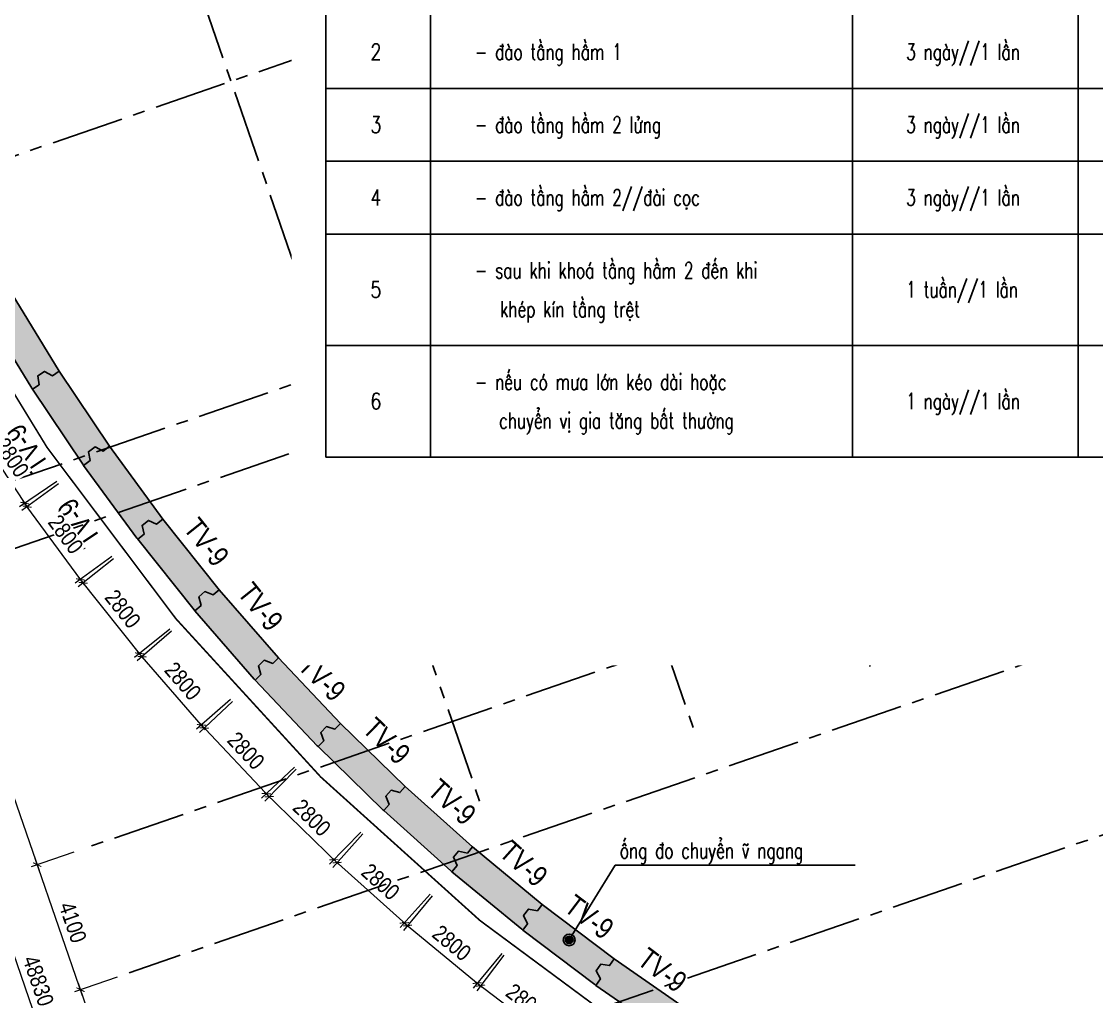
# Model space of a CAD drawing. Header units: millimetres. Extents: x 489377 to 1074388, y -818569 to -310551.
# Drawn here: x 513593 to 546906, y -522326 to -492094 of the extents above; entities that cross this region are included whole.
import ezdxf
from ezdxf.enums import TextEntityAlignment as Align
from ezdxf.xclip import XClip

# ---------------------------------------------------------------- set-up
doc = ezdxf.new("R2010")
doc.units = ezdxf.units.MM
doc.header["$LTSCALE"] = 100
doc.header["$XCLIPFRAME"] = 0
doc.set_wipeout_variables(frame=1)
doc.header["$PDMODE"] = 32
doc.header["$PDSIZE"] = 2.5
for name, pattern in [('ACAD_ISO07W100', [3, 0, -3]), ('CENTER2', [1.125, 0.75, -0.125, 0.125, -0.125]), ('DASHDOT', [1, 0.5, -0.25, 0, -0.25]), ('DASHED', [4.5, 3, -1.5])]:
    doc.linetypes.add(name, pattern=pattern)
for name, color, linetype in [('ccu11-Betong', 6, 'Continuous'), ('ccu11-Dim', 8, 'Continuous'), ('ccu11-Hatch', 250, 'Continuous'), ('ccu11-Khuat', 9, 'DASHED'), ('ccu11-Manh', 8, 'Continuous'), ('ccu11-Text', 31, 'Continuous'), ('ccu11-Thay', 7, 'Continuous'), ('ccu12-Hatch', 250, 'Continuous'), ('ccu12-Truc', 13, 'CENTER2'), ('KT-Dim', 8, 'Continuous'), ('Xref_ST_MBDV Cot vach 30.7.2022$0$Xref_ST_MBDV Cot vach 30.7.2022|Xref_ST_MBDV Cot vach 30.7.2022|Xref_ST_MBDV Cot vach 30.7.2022|Xref_ST_MBDV Cot vach 30.7.2022|A-CORE-OTLN', 2, 'Continuous'), ('Xref_ST_MBDV Cot vach 30.7.2022$0$Xref_ST_MBDV Cot vach 30.7.2022|Xref_ST_MBDV Cot vach 30.7.2022|Xref_ST_MBDV Cot vach 30.7.2022|Xref_ST_MBDV Cot vach 30.7.2022|ccu12-Thay', 7, 'Continuous')]:
    doc.layers.add(name, color=color, linetype=linetype)
doc.layers.add('ccu12-Tencaukien', color=9, linetype='Continuous', lineweight=15)
doc.styles.add('Arial', font='arial_0.ttf', dxfattribs={"width": 0.7})
doc.styles.add('Arial Narrow', font='ARIALN.TTF')
doc.styles.add('ccu11-vnsimli', font='vnsimli.shx', dxfattribs={"width": 0.8, "bigfont": 'vns.shx'})
doc.styles.add('vnsimli', font='vnsimli.shx', dxfattribs={"width": 0.7, "bigfont": 'vns.shx'})
doc.dimstyles.new('ccu12-200', dxfattribs={"dimscale": 200, "dimtxt": 2.5, "dimasz": 1, "dimexe": 1, "dimexo": 2, "dimgap": 1, "dimtad": 1, "dimdec": 0, "dimdsep": 46, "dimtxsty": 'Arial Narrow', "dimblk": 'ARCHTICK', "dimcen": -1, "dimdle": 1, "dimclrd": 256, "dimclre": 256, "dimclrt": 3, "dimadec": 0, "dimazin": 2, "dimtfac": 0.1, "dimtdec": 0, "dimtmove": 0, "dimatfit": 1, "dimldrblk": 'ARCHTICK', "dimfxl": 0, "dimtvp": 0.833333, "dimtolj": 1, "dimtzin": 12, "dimarcsym": 0})
doc.dimstyles.new('ss', dxfattribs={"dimscale": 150, "dimtxt": 3.5, "dimasz": 1, "dimexe": 1, "dimexo": 2, "dimgap": 1, "dimtad": 1, "dimdec": 0, "dimdsep": 46, "dimtxsty": 'vnsimli', "dimblk": 'ARCHTICK', "dimcen": -1, "dimdle": 1, "dimclrd": 256, "dimclre": 256, "dimclrt": 3, "dimadec": 0, "dimazin": 2, "dimtfac": 0.1, "dimtdec": 0, "dimtmove": 0, "dimatfit": 1, "dimldrblk": 'ARCHTICK', "dimfxl": 0, "dimtvp": 0.833333, "dimtolj": 1, "dimtzin": 12, "dimarcsym": 0})

# ---------------------------------------------------------------- blocks, each defined once
blk = doc.blocks.new('_ARCHTICK')
at = {"color": 0, "linetype": 'ByBlock', "const_width": 0.15}
blk.add_lwpolyline([(-0.5, -0.5), (0.5, 0.5)], dxfattribs=at)
blk = doc.blocks.new('*D200')
at = {"layer": 'ccu11-Dim', "lineweight": -2, "ltscale": 0.5, "transparency": 16777216}
for p, q in [((-102202, 18276), (-103134, 17237)), ((-100768, 15382), (-103149, 17520)), ((-100118, 16406), (-101050, 15367))]:
    blk.add_line(p, q, dxfattribs=at)
at = {"layer": 'Defpoints', "color": 0, "ltscale": 0.5, "transparency": 16777216}
for p in [(-101935, 18573), (-103000, 17386), (-99851, 16703)]:
    blk.add_point(p, dxfattribs=at)
at = {"layer": 'ccu11-Dim', "lineweight": -2, "ltscale": 0.5, "transparency": 16777216, "xscale": 200, "yscale": 200, "zscale": 200}
for p, rotation in [((-103000, 17386), 138.0940832896567), ((-100916, 15516), 318.0940832896567)]:
    blk.add_blockref('_ARCHTICK', p, dxfattribs=dict(at, rotation=rotation))
at = {"layer": 'ccu11-Dim', "color": 3, "ltscale": 0.5, "transparency": 16777216, "insert": (-101654, 16790), "char_height": 500, "attachment_point": 5, "rotation": 318.0941, "style": 'Arial Narrow', "bg_fill": 3, "box_fill_scale": 1.1, "bg_fill_color": 256, "bg_fill_true_color": 13158600, "bg_fill_transparency": 0}
blk.add_mtext('\\A1;2800', dxfattribs=at)
blk = doc.blocks.new('*D202')
at = {"layer": 'ccu11-Dim', "lineweight": -2, "ltscale": 0.5, "transparency": 16777216}
for p, q in [((-97834, 14518), (-98673, 13411)), ((-98712, 13691), (-96161, 11758)), ((-95603, 12827), (-96442, 11720))]:
    blk.add_line(p, q, dxfattribs=at)
at = {"layer": 'Defpoints', "color": 0, "ltscale": 0.5, "transparency": 16777216}
for p in [(-97592, 14837), (-95361, 13145), (-96321, 11879)]:
    blk.add_point(p, dxfattribs=at)
at = {"layer": 'ccu11-Dim', "lineweight": -2, "ltscale": 0.5, "transparency": 16777216, "xscale": 200, "yscale": 200, "zscale": 200}
for p, rotation in [((-98552, 13571), 142.8389913235544), ((-96321, 11879), 322.8389913235544)]:
    blk.add_blockref('_ARCHTICK', p, dxfattribs=dict(at, rotation=rotation))
at = {"layer": 'ccu11-Dim', "color": 3, "ltscale": 0.5, "transparency": 16777216, "insert": (-97161, 13088), "char_height": 500, "attachment_point": 5, "rotation": 322.839, "style": 'Arial Narrow', "bg_fill": 3, "box_fill_scale": 1.1, "bg_fill_color": 256, "bg_fill_true_color": 13158600, "bg_fill_transparency": 0}
blk.add_mtext('\\A1;2800', dxfattribs=at)
blk = doc.blocks.new('*D203')
at = {"layer": 'ccu11-Dim', "lineweight": -2, "ltscale": 0.5, "transparency": 16777216}
for p, q in [((-100057, 16351), (-100944, 15277)), ((-100971, 15559), (-98503, 13522)), ((-97898, 14569), (-98784, 13495))]:
    blk.add_line(p, q, dxfattribs=at)
at = {"layer": 'Defpoints', "color": 0, "ltscale": 0.5, "transparency": 16777216}
for p in [(-99803, 16660), (-97643, 14877), (-98657, 13649)]:
    blk.add_point(p, dxfattribs=at)
at = {"layer": 'ccu11-Dim', "lineweight": -2, "ltscale": 0.5, "transparency": 16777216, "xscale": 200, "yscale": 200, "zscale": 200}
for p, rotation in [((-100816, 15432), 140.4665265179107), ((-98657, 13649), 320.4665265179107)]:
    blk.add_blockref('_ARCHTICK', p, dxfattribs=dict(at, rotation=rotation))
at = {"layer": 'ccu11-Dim', "color": 3, "ltscale": 0.5, "transparency": 16777216, "insert": (-99447, 14892), "char_height": 500, "attachment_point": 5, "rotation": 320.4665, "style": 'Arial Narrow', "bg_fill": 3, "box_fill_scale": 1.1, "bg_fill_color": 256, "bg_fill_true_color": 13158600, "bg_fill_transparency": 0}
blk.add_mtext('\\A1;2800', dxfattribs=at)
blk = doc.blocks.new('*D150')
at = {"layer": 'Defpoints', "color": 0, "ltscale": 0.5, "transparency": 16777216}
for p in [(1217353, -516476), (1215841, -516998), (1219246, -521959)]:
    blk.add_point(p, dxfattribs=at)
at = {"layer": 'KT-Dim', "lineweight": -2, "ltscale": 0.5, "transparency": 16777216}
for p, q in [((1216975, -516607), (1215652, -517064)), ((1217799, -522670), (1215775, -516809)), ((1218868, -522089), (1217544, -522546))]:
    blk.add_line(p, q, dxfattribs=at)
at = {"layer": 'KT-Dim', "lineweight": -2, "ltscale": 0.5, "transparency": 16777216, "xscale": 200, "yscale": 200, "zscale": 200}
for p, rotation in [((1215841, -516998), 109.0471379641783), ((1217733, -522481), 289.0471379641783)]:
    blk.add_blockref('_ARCHTICK', p, dxfattribs=dict(at, rotation=rotation))
at = {"layer": 'KT-Dim', "color": 3, "ltscale": 0.5, "transparency": 16777216, "insert": (1217217, -519591), "char_height": 500, "attachment_point": 5, "rotation": 289.0471, "style": 'Arial Narrow'}
blk.add_mtext('\\A1;5800', dxfattribs=at)
blk = doc.blocks.new('*D151')
at = {"layer": 'Defpoints', "color": 0, "ltscale": 0.5, "transparency": 16777216}
for p in [(1216015, -512601), (1214503, -513123), (1217353, -516476)]:
    blk.add_point(p, dxfattribs=at)
at = {"layer": 'KT-Dim', "lineweight": -2, "ltscale": 0.5, "transparency": 16777216}
for p, q in [((1215637, -512731), (1214314, -513188)), ((1215906, -517187), (1214437, -512934)), ((1216975, -516607), (1215652, -517064))]:
    blk.add_line(p, q, dxfattribs=at)
at = {"layer": 'KT-Dim', "lineweight": -2, "ltscale": 0.5, "transparency": 16777216, "xscale": 200, "yscale": 200, "zscale": 200}
for p, rotation in [((1214503, -513123), 109.0471379641783), ((1215841, -516998), 289.0471379641783)]:
    blk.add_blockref('_ARCHTICK', p, dxfattribs=dict(at, rotation=rotation))
at = {"layer": 'KT-Dim', "color": 3, "ltscale": 0.5, "transparency": 16777216, "insert": (1215602, -514912), "char_height": 500, "attachment_point": 5, "rotation": 289.0471, "style": 'Arial Narrow'}
blk.add_mtext('\\A1;4100', dxfattribs=at)
blk = doc.blocks.new('*D152')
at = {"layer": 'Defpoints', "color": 0, "ltscale": 0.5, "transparency": 16777216}
for p in [(1212915, -503621), (1211402, -504143), (1216015, -512601)]:
    blk.add_point(p, dxfattribs=at)
at = {"layer": 'KT-Dim', "lineweight": -2, "ltscale": 0.5, "transparency": 16777216}
for p, q in [((1212537, -503751), (1211213, -504208)), ((1214568, -513312), (1211337, -503954)), ((1215637, -512731), (1214314, -513188))]:
    blk.add_line(p, q, dxfattribs=at)
at = {"layer": 'KT-Dim', "lineweight": -2, "ltscale": 0.5, "transparency": 16777216, "xscale": 200, "yscale": 200, "zscale": 200}
for p, rotation in [((1211402, -504143), 109.0471379641783), ((1214503, -513123), 289.0471379641783)]:
    blk.add_blockref('_ARCHTICK', p, dxfattribs=dict(at, rotation=rotation))
at = {"layer": 'KT-Dim', "color": 3, "ltscale": 0.5, "transparency": 16777216, "insert": (1213383, -508484), "char_height": 500, "attachment_point": 5, "rotation": 289.0471, "style": 'Arial Narrow'}
blk.add_mtext('\\A1;9500', dxfattribs=at)
blk = doc.blocks.new('*D155')
at = {"layer": 'Defpoints', "color": 0, "ltscale": 0.5, "transparency": 16777216}
for p in [(1207649, -493273), (1223585, -539429, 0), (1222072, -539951)]:
    blk.add_point(p, dxfattribs=at)
at = {"layer": 'KT-Dim', "lineweight": -2, "ltscale": 0.5, "transparency": 16777216}
for p, q in [((1207271, -493403), (1205948, -493860)), ((1206072, -493606), (1222138, -540140)), ((1223207, -539560), (1221883, -540017))]:
    blk.add_line(p, q, dxfattribs=at)
at = {"layer": 'KT-Dim', "lineweight": -2, "ltscale": 0.5, "transparency": 16777216, "xscale": 200, "yscale": 200, "zscale": 200}
for p, rotation in [((1206137, -493795), 109.0471379536156), ((1222072, -539951), 289.0471379536156)]:
    blk.add_blockref('_ARCHTICK', p, dxfattribs=dict(at, rotation=rotation))
at = {"layer": 'KT-Dim', "color": 3, "ltscale": 0.5, "transparency": 16777216, "insert": (1214535, -516725), "char_height": 500, "attachment_point": 5, "rotation": 289.0471, "style": 'Arial Narrow'}
blk.add_mtext('\\A1;48830', dxfattribs=at)
blk = doc.blocks.new('*D179')
at = {"layer": 'ccu11-Dim', "lineweight": -2, "ltscale": 0.5, "transparency": 16777216}
for p, q in [((-113244, 31523), (-114405, 30743)), ((-112567, 28364), (-114350, 31021)), ((-111684, 29198), (-112845, 28418))]:
    blk.add_line(p, q, dxfattribs=at)
at = {"layer": 'Defpoints', "color": 0, "ltscale": 0.5, "transparency": 16777216}
for p in [(-112911, 31746), (-114239, 30855), (-111351, 29420)]:
    blk.add_point(p, dxfattribs=at)
at = {"layer": 'ccu11-Dim', "lineweight": -2, "ltscale": 0.5, "transparency": 16777216, "xscale": 200, "yscale": 200, "zscale": 200}
for p, rotation in [((-114239, 30855), 123.8599225627438), ((-112679, 28530), 303.8599225627438)]:
    blk.add_blockref('_ARCHTICK', p, dxfattribs=dict(at, rotation=rotation))
at = {"layer": 'ccu11-Dim', "color": 3, "ltscale": 0.5, "transparency": 16777216, "insert": (-113081, 29946), "char_height": 500, "attachment_point": 5, "rotation": 303.8599, "style": 'Arial Narrow', "bg_fill": 3, "box_fill_scale": 1.1, "bg_fill_color": 256, "bg_fill_true_color": 13158600, "bg_fill_transparency": 0}
blk.add_mtext('\\A1;2800', dxfattribs=at)
blk = doc.blocks.new('*D180')
at = {"layer": 'ccu11-Dim', "lineweight": -2, "ltscale": 0.5, "transparency": 16777216}
for p, q in [((-111638, 29131), (-112767, 28303)), ((-110832, 26001), (-112724, 28583)), ((-109983, 26872), (-111112, 26044))]:
    blk.add_line(p, q, dxfattribs=at)
at = {"layer": 'Defpoints', "color": 0, "ltscale": 0.5, "transparency": 16777216}
for p in [(-111315, 29367), (-112605, 28421), (-109660, 27108)]:
    blk.add_point(p, dxfattribs=at)
at = {"layer": 'ccu11-Dim', "lineweight": -2, "ltscale": 0.5, "transparency": 16777216, "xscale": 200, "yscale": 200, "zscale": 200}
for p, rotation in [((-112605, 28421), 126.2322192877262), ((-110950, 26163), 306.2322192877262)]:
    blk.add_blockref('_ARCHTICK', p, dxfattribs=dict(at, rotation=rotation))
at = {"layer": 'ccu11-Dim', "color": 3, "ltscale": 0.5, "transparency": 16777216, "insert": (-111411, 27561), "char_height": 500, "attachment_point": 5, "rotation": 306.2322, "style": 'Arial Narrow', "bg_fill": 3, "box_fill_scale": 1.1, "bg_fill_color": 256, "bg_fill_true_color": 13158600, "bg_fill_transparency": 0}
blk.add_mtext('\\A1;2800', dxfattribs=at)
blk = doc.blocks.new('*D181')
at = {"layer": 'ccu11-Dim', "lineweight": -2, "ltscale": 0.5, "transparency": 16777216}
for p, q in [((-109934, 26807), (-111026, 25934)), ((-108998, 23715), (-110995, 26216)), ((-108187, 24619), (-109279, 23746))]:
    blk.add_line(p, q, dxfattribs=at)
at = {"layer": 'Defpoints', "color": 0, "ltscale": 0.5, "transparency": 16777216}
for p in [(-109621, 27056), (-110870, 26059), (-107874, 24868)]:
    blk.add_point(p, dxfattribs=at)
at = {"layer": 'ccu11-Dim', "lineweight": -2, "ltscale": 0.5, "transparency": 16777216, "xscale": 200, "yscale": 200, "zscale": 200}
for p, rotation in [((-110870, 26059), 128.604542449953), ((-109123, 23871), 308.604542449953)]:
    blk.add_blockref('_ARCHTICK', p, dxfattribs=dict(at, rotation=rotation))
at = {"layer": 'ccu11-Dim', "color": 3, "ltscale": 0.5, "transparency": 16777216, "insert": (-109641, 25249), "char_height": 500, "attachment_point": 5, "rotation": 308.6045, "style": 'Arial Narrow', "bg_fill": 3, "box_fill_scale": 1.1, "bg_fill_color": 256, "bg_fill_true_color": 13158600, "bg_fill_transparency": 0}
blk.add_mtext('\\A1;2800', dxfattribs=at)
blk = doc.blocks.new('*D182')
at = {"layer": 'ccu11-Dim', "lineweight": -2, "ltscale": 0.5, "transparency": 16777216}
for p, q in [((-108135, 24556), (-109192, 23638)), ((-107073, 21504), (-109172, 23920)), ((-106299, 22442), (-107356, 21524))]:
    blk.add_line(p, q, dxfattribs=at)
at = {"layer": 'Defpoints', "color": 0, "ltscale": 0.5, "transparency": 16777216}
for p in [(-107833, 24818), (-109041, 23769), (-105997, 22704)]:
    blk.add_point(p, dxfattribs=at)
at = {"layer": 'ccu11-Dim', "lineweight": -2, "ltscale": 0.5, "transparency": 16777216, "xscale": 200, "yscale": 200, "zscale": 200}
for p, rotation in [((-109041, 23769), 130.9768912327281), ((-107205, 21655), 310.9768912327281)]:
    blk.add_blockref('_ARCHTICK', p, dxfattribs=dict(at, rotation=rotation))
at = {"layer": 'ccu11-Dim', "color": 3, "ltscale": 0.5, "transparency": 16777216, "insert": (-107779, 23011), "char_height": 500, "attachment_point": 5, "rotation": 310.9769, "style": 'Arial Narrow', "bg_fill": 3, "box_fill_scale": 1.1, "bg_fill_color": 256, "bg_fill_true_color": 13158600, "bg_fill_transparency": 0}
blk.add_mtext('\\A1;2800', dxfattribs=at)
blk = doc.blocks.new('*D183')
at = {"layer": 'ccu11-Dim', "lineweight": -2, "ltscale": 0.5, "transparency": 16777216}
for p, q in [((-106245, 22381), (-107262, 21421)), ((-105057, 19377), (-107253, 21704)), ((-104323, 20345), (-105340, 19385))]:
    blk.add_line(p, q, dxfattribs=at)
at = {"layer": 'Defpoints', "color": 0, "ltscale": 0.5, "transparency": 16777216}
for p in [(-105954, 22655), (-107116, 21558), (-104032, 20619)]:
    blk.add_point(p, dxfattribs=at)
at = {"layer": 'ccu11-Dim', "lineweight": -2, "ltscale": 0.5, "transparency": 16777216, "xscale": 200, "yscale": 200, "zscale": 200}
for p, rotation in [((-107116, 21558), 133.3492648393513), ((-105194, 19522), 313.3492648393512)]:
    blk.add_blockref('_ARCHTICK', p, dxfattribs=dict(at, rotation=rotation))
at = {"layer": 'ccu11-Dim', "color": 3, "ltscale": 0.5, "transparency": 16777216, "insert": (-105824, 20853), "char_height": 500, "attachment_point": 5, "rotation": 313.3493, "style": 'Arial Narrow', "bg_fill": 3, "box_fill_scale": 1.1, "bg_fill_color": 256, "bg_fill_true_color": 13158600, "bg_fill_transparency": 0}
blk.add_mtext('\\A1;2800', dxfattribs=at)
blk = doc.blocks.new('*D184')
at = {"layer": 'ccu11-Dim', "lineweight": -2, "ltscale": 0.5, "transparency": 16777216}
for p, q in [((-104266, 20286), (-105242, 19285)), ((-102955, 17334), (-105246, 19568)), ((-102261, 18332), (-103237, 17331))]:
    blk.add_line(p, q, dxfattribs=at)
at = {"layer": 'Defpoints', "color": 0, "ltscale": 0.5, "transparency": 16777216}
for p in [(-103987, 20573), (-105102, 19429), (-101982, 18618)]:
    blk.add_point(p, dxfattribs=at)
at = {"layer": 'ccu11-Dim', "lineweight": -2, "ltscale": 0.5, "transparency": 16777216, "xscale": 200, "yscale": 200, "zscale": 200}
for p, rotation in [((-105102, 19429), 135.7216624558483), ((-103098, 17474), 315.7216624558483)]:
    blk.add_blockref('_ARCHTICK', p, dxfattribs=dict(at, rotation=rotation))
at = {"layer": 'ccu11-Dim', "color": 3, "ltscale": 0.5, "transparency": 16777216, "insert": (-103782, 18777), "char_height": 500, "attachment_point": 5, "rotation": 315.7217, "style": 'Arial Narrow', "bg_fill": 3, "box_fill_scale": 1.1, "bg_fill_color": 256, "bg_fill_true_color": 13158600, "bg_fill_transparency": 0}
blk.add_mtext('\\A1;2800', dxfattribs=at)
blk = doc.blocks.new('ong do nghieng')
at = {"layer": 'ccu11-Betong', "ltscale": 0.3}
h = blk.add_hatch(color=256, dxfattribs=at)
edge = h.paths.add_edge_path()
edge.add_arc((0, 0), 506, 0, 360)
at = {"layer": 'ccu11-Betong'}
for radius in [778, 506]:
    blk.add_circle((0, 0), radius, dxfattribs=at)
blk = doc.blocks.new('220908_DWall Note')
at = {"layer": 'ccu11-Thay'}
for p, q in [((23312, -3815.1), (23312, -19763.1)), ((0, -8331.1), (30312.9, -8331.1)), ((0, -10589.1), (30312.9, -10589.1)), ((0, -10589.1), (30312.9, -10589.1)), ((0, -12847.1), (30312.9, -12847.1)), ((0, -16305.1), (30312.9, -16305.1))]:
    blk.add_line(p, q, dxfattribs=at)
for points in [[(0, 0), (-0.8, -19763.1), (30312.9, -19763.1)], [(3234.9, 0), (3234.9, -19763.1)], [(16312.7, 0), (16312.7, -19763.1)]]:
    blk.add_lwpolyline(points, dxfattribs=at)
at = {"layer": 'ccu11-Text', "style": 'ccu11-vnsimli'}
for s, width, p in [('2', 0.8, (1376.1, -7200.1)), ('- ®µo tÇng hÇm 1', 0.7, (4611.4, -7200.1)), ('3 ngµy//1 lÇn', 0.7, (17980.4, -7200.1)), ('3', 0.8, (1376.1, -9458.1)), ('- ®µo tÇng hÇm 2 löng', 0.7, (4611.4, -9458.1)), ('3 ngµy//1 lÇn', 0.7, (17980.4, -9458.1)), ('- ®µo tÇng hÇm 2//®µi cäc', 0.7, (4611.4, -11716.1)), ('3 ngµy//1 lÇn', 0.7, (17980.4, -11716.1)), ('4', 0.8, (1376.1, -11716.1)), ('- sau khi kho¸ tÇng hÇm 2 ®Õn khi', 0.7, (4611.4, -13974.1)), ('5', 0.8, (1376.1, -14568.7)), ('1 tuÇn//1 lÇn', 0.7, (17980.4, -14568.7)), ('khÐp kÝn tÇng trÖt', 0.7, (5396.9, -15174.1)), ('- nÕu cã m\xada lín kÐo dµi hoÆc', 0.7, (4611.4, -17432.1)), ('1 ngµy//1 lÇn', 0.7, (17980.4, -18026.7)), ('6', 0.8, (1376.1, -18026.7)), ('chuyÓn vÞ gia t¨ng bÊt th\xadêng', 0.7, (5364.7, -18632.1))]:
    blk.add_text(s, height=500, dxfattribs=dict(at, width=width)).set_placement(p, align=Align.MIDDLE_LEFT)
blk = doc.blocks.new('Grid-ST-flat-3')
at = {"layer": 'ccu12-Truc', "ltscale": 30}
for p, q in [((366190.8, -37861.7, 0.1), (297619.6, -61535.8, 0.1)), ((325559.8, -48698.2, 0.1), (334287.1, -73976.6, 0.1)), ((320077.4, -50591.1, 0.1), (328804.6, -75869.4, 0.1)), ((314594.9, -52483.9, 0.1), (323322.2, -77762.2, 0.1)), ((348389.9, -54057.7, 0.1), (300719.9, -70515.7, 0.1)), ((307978.2, -54768.3, 0.1), (316705.4, -80046.6, 0.1)), ((349042.6, -55948.2, 0.1), (301372.6, -72406.2, 0.1)), ((374382.1, -61587.5, 0.1), (305810.9, -85261.6, 0.1)), ((352142.8, -64928.1, 0.1), (304472.8, -81386.1, 0.1)), ((376274.9, -67070, 0.1), (307703.7, -90744, 0.1))]:
    blk.add_line(p, q, dxfattribs=at)
at = {"layer": 'KT-Dim', "ltscale": 0.5}
for base, p1, p2, angle, picture, middle in [((310530.2, -108736.7, 0.1), (296107.2, -62058, 0.1), (312042.6, -108214.5, 0.1), 289.04714, '*D155', (302992.9, -85509.8, 0.1)), ((299860.2, -72928.3, 0.1), (304472.8, -81386.1, 0.1), (301372.6, -72406.2, 0.1), 109.04714, '*D152', (301840.7, -77269.7, 0.1)), ((302960.4, -81908.2, 0.1), (305810.9, -85261.6, 0.1), (304472.8, -81386.1, 0.1), 109.04714, '*D151', (304059.8, -83697.4, 0.1)), ((304298.5, -85783.7, 0.1), (307703.7, -90744, 0.1), (305810.9, -85261.6, 0.1), 109.04714, '*D150', (305675.2, -88376.4, 0.1))]:
    dim = blk.add_linear_dim(base=base, p1=p1, p2=p2, angle=angle, dimstyle='ccu12-200', override={"dimtmove": 1}, dxfattribs=at)
    dim.commit()
    dim.dimension.update_dxf_attribs({"geometry": picture, "text_midpoint": middle, "insert": (-911542.2, 431214.7)})
blk = doc.blocks.new('220908_DWall Plan')
at = {"layer": 'Xref_ST_MBDV Cot vach 30.7.2022$0$Xref_ST_MBDV Cot vach 30.7.2022|Xref_ST_MBDV Cot vach 30.7.2022|Xref_ST_MBDV Cot vach 30.7.2022|Xref_ST_MBDV Cot vach 30.7.2022|ccu12-Thay', "ltscale": 10}
for points in [[(-112442.4, 32060.3), (-112234.9, 32199.5), (-112270.4, 32477), (-112062.7, 32616.3), (-111819.4, 32478.3), (-111612, 32617.5)], [(-110858.5, 29701.3), (-110657, 29849), (-110704, 30124.7), (-110502.2, 30272.6), (-110253.4, 30144.7), (-110051.9, 30292.4)], [(-109178.4, 27409.9), (-108983.2, 27565.8), (-109041.5, 27839.3), (-108846, 27995.4), (-108592.2, 27877.9), (-108396.9, 28033.8)], [(-107404.9, 25189.9), (-107216.3, 25353.8), (-107285.9, 25624.7), (-107097, 25788.7), (-106838.5, 25681.9), (-106649.9, 25845.7)], [(-105541, 23045.3), (-105359.3, 23216.8), (-105440.1, 23484.6), (-105258.1, 23656.3), (-104995.5, 23560.3), (-104813.8, 23731.8)], [(-103589.9, 20979.7), (-103415.5, 21158.6), (-103507.3, 21422.8), (-103332.6, 21601.9), (-103066.2, 21516.8), (-102891.7, 21695.7)], [(-101555, 18996.6), (-101388.1, 19182.5), (-101490.8, 19442.7), (-101323.7, 19628.9), (-101053.9, 19554.9), (-100887.1, 19740.8)], [(-99439.7, 17099.4), (-99280.7, 17292.1), (-99394, 17547.8), (-99234.8, 17740.8), (-98962.2, 17678), (-98803.2, 17870.7)], [(-97247.7, 15291.5), (-97096.8, 15490.6), (-97220.6, 15741.4), (-97069.5, 15940.7), (-96794.6, 15889.3), (-96643.7, 16088.4)], [(-94982.8, 13575.8), (-94840.3, 13781), (-94974.3, 14026.4), (-94831.6, 14231.9), (-94554.8, 14191.9), (-94412.2, 14397.1)]]:
    blk.add_lwpolyline(points, dxfattribs=at)
at = {"layer": 'ccu12-Tencaukien', "color": 2, "style": 'Arial', "width": 0.8}
for rotation, p in [(123.71167, (-112351.4, 30393.6)), (123.71167, (-110737.6, 28092.3)), (308.60454, (-107297.8, 27119.9)), (308.60454, (-105622.5, 25115.8)), (315.72166, (-103691.6, 22879)), (315.72166, (-101687.8, 20925)), (322.83899, (-95378.8, 15439.5)), (322.83899, (-93113.3, 13795.1))]:
    blk.add_text('TV-9', height=650, rotation=rotation, dxfattribs=at).set_placement(p, align=Align.CENTER)
at = {"layer": 'ccu11-Dim', "ltscale": 0.5}
for base, p1, p2, angle, picture, middle in [((-103000.2, 17386.2), (-99850.9, 16703.3), (-101934.7, 18573.4), 138.09408, '*D200', (-101654.2, 16789.9)), ((-96320.7, 11879.2), (-97592.4, 14836.8), (-95361, 13145.4), 322.83899, '*D202', (-97161.4, 13087.7))]:
    dim = blk.add_linear_dim(base=base, p1=p1, p2=p2, angle=angle, dimstyle='ccu12-200', override={"dimzin": 0, "dimfxl": 150, "dimtfill": 1}, dxfattribs=at)
    dim.commit()
    dim.dimension.update_dxf_attribs({"geometry": picture, "text_midpoint": middle})
at = {"layer": 'ccu12-Tencaukien', "color": 2, "style": 'Arial', "width": 0.8}
blk.add_text('TV-9', height=650, rotation=318.09408, dxfattribs=at).set_placement((-99652.3, 19020.7), align=Align.CENTER)
at = {"layer": 'ccu11-Dim', "ltscale": 0.5}
dim = blk.add_linear_dim(base=(-98656.8, 13649.2), p1=(-99802.6, 16659.7), p2=(-97643.1, 14877.4), angle=320.46653, dimstyle='ccu12-200', override={"dimzin": 0, "dimfxl": 150, "dimtfill": 1}, dxfattribs=at)
dim.commit()
dim.dimension.update_dxf_attribs({"geometry": '*D203', "text_midpoint": (-99446.7, 14891.5)})
at = {"layer": 'ccu12-Hatch', "ltscale": 0.5}
h = blk.add_hatch(dxfattribs=at)
h.set_pattern_fill('VATLIEU04', color=256, scale=50, pattern_type=2)
h.set_pattern_definition([(50, (-626373.33, 223416.3), (358.63009, -31.37607), [37.5, -412.5]), (355, (-626373.33, 223416.3), (-69.37567, 376.09607), [30, -330]), (100.4514, (-626343.45, 223413.7), (289.25469, 344.71977), [31.8701, -350.57106]), (46.1842, (-626373.33, 223516.3), (533.62052, -82.7595), [56.25, -618.75]), (96.6356, (-626328.87, 223509.4), (467.33135, 487.05894), [47.80514, -525.8565]), (351.1842, (-626373.33, 223516.3), (467.33097, 487.0593), [45, -495]), (21, (-626323.33, 223491.3), (298.45353, -201.30945), [37.5, -412.5]), (326, (-626323.33, 223491.3), (121.65767, 362.57502), [30, -330]), (71.4514, (-626298.46, 223474.54), (420.11131, 161.26525), [31.8701, -350.57106]), (37.5, (-626373.33, 223416.31), (6.079928, 166.446927), [0, -326, 0, -335, 0, -331.25]), (7.5, (-626373.33, 223416.31), (131.53477, 197.205856), [0, -191, 0, -318.5, 0, -126.25]), (327.5, (-626484.83, 223416.31), (266.911218, -11.277436), [0, -125, 0, -390, 0, -517.5]), (317.5, (-626534.83, 223416.31), (291.593085, 50.05249), [0, -162.5, 0, -259, 0, -367.5]), (45, (-626373.33, 223416.31), (-150.26019, 150.26019), []), (45, (-626373.33, 223477.56), (-150.26019, 150.26019), [])])
h.paths.add_polyline_path([(-122510.4, 58795.4), (-122033.7, 56036.3), (-122025.8, 55995.6), (-121435.2, 53258.6), (-121425.6, 53218.3), (-120722.3, 50508.1), (-120711, 50468.2), (-119896.1, 47789.5), (-119883.2, 47750.1), (-118958, 45107.4), (-118943.5, 45068.6), (-117909.8, 42466.4), (-117893.7, 42428.3), (-116753.1, 39871.1), (-116735.4, 39833.7), (-115489.9, 37325.9), (-115470.4, 37288.7), (-113949.2, 34524), (-113926.1, 34484.2), (-112465, 32095.7), (-112442.4, 32060.3), (-110882.3, 29735.2), (-110858.5, 29701.3), (-109203.6, 27442.8), (-109178.4, 27409.9), (-107431.4, 25221.8), (-107404.9, 25189.9), (-105568.8, 23076), (-105541, 23045.3), (-103618.9, 21009.2), (-103589.9, 20979.7), (-101585.2, 19024.9), (-101555, 18996.6), (-99471.1, 17126.5), (-99439.7, 17099.4), (-97280.2, 15317.2), (-97247.7, 15291.5), (-95016.3, 13600.1), (-94982.8, 13575.8), (-92683.3, 11978.3), (-92648.8, 11955.3), (-90285.1, 10454.4), (-90249.7, 10432.9), (-87825.9, 9031.1), (-87789.6, 9011.1), (-85309.8, 7710.8), (-85272.8, 7692.3), (-82741.3, 6495.8), (-82703.5, 6478.9), (-80124.7, 5388.2), (-80086.2, 5372.8), (-77464.5, 4389.8), (-77425.4, 4376.1), (-74765.2, 3502.4), (-74725.6, 3490.3), (-72031.5, 2727.6), (-71991.4, 2717.1), (-69268, 2066.5), (-69227.6, 2057.8), (-66479.6, 1520.5), (-66438.8, 1513.4), (-63670.9, 1090.4), (-63637.2, 1085.8), (-60856.6, 757.2), (-60844.4, 755.8), (-41353.3, -1307), (0, 0), (5993.1, 7667.3), (-23501.3, 144497.8), (-27624.7, 160190.9), (-41845.5, 164209.2), (-48082.3, 159482.1), (-71537, 141587.6), (-77499.2, 137277.8), (-78971.4, 133992.6), (-83075.5, 131026), (-86656.7, 130658.3), (-88925.9, 129018), (-91195.2, 127377.7), (-93464.4, 125737.4), (-93470.8, 125732.8), (-95729.2, 124077.6), (-95757.8, 124056), (-97965.7, 122333.9), (-98004.3, 122302.4), (-100138.8, 120490.2), (-100176.1, 120457.1), (-102233.4, 118557.8), (-102269.3, 118523.2), (-104245.9, 116540.1), (-104280.4, 116504.1), (-106173, 114440.6), (-106205.9, 114403.1), (-108011.2, 112262.8), (-108042.5, 112224.1), (-109757.4, 110010.7), (-109787.1, 109970.7), (-111408.7, 107688), (-111436.7, 107646.8), (-112962, 105298.7), (-112988.3, 105256.4), (-114414.8, 102847), (-114439.3, 102803.6), (-115764.6, 100337.1), (-115787.3, 100292.7), (-117009, 97773.3), (-117029.8, 97728.1), (-118145.9, 95160.1), (-118164.8, 95114), (-119173.3, 92501.9), (-119190.2, 92455.1), (-120089.4, 89803.4), (-120104.4, 89755.9), (-120892.7, 87069.1), (-120905.8, 87021), (-121581.8, 84303.9), (-121592.9, 84255.3), (-122155.5, 81512.4), (-122164.5, 81463.4), (-122612.8, 78699.5), (-122619.8, 78650.1), (-122952.9, 75870), (-122957.9, 75820.4), (-123175.3, 73028.9), (-123178.2, 72978.7), (-123278.4, 70180.4), (-123279.1, 70131.9), (-123266, 67331.9), (-123264.7, 67281.1), (-123132.9, 64484.2), (-123130.1, 64443.1), (-122883.3, 61654), (-122878.8, 61612.8), (-122516.6, 58836.3)])
h.paths.add_polyline_path([(-24474.2, 144265.3), (-28446.7, 159384), (-41638.3, 163111.5), (-47477, 158686.1), (-70940.7, 140784.7), (-76696.2, 136624.4), (-78168.4, 133339.2), (-82706.9, 130058.6), (-86288, 129690.9), (-88340.1, 128207.6), (-88223, 128045.5), (-90492.2, 126405.2), (-92761.4, 124764.9), (-95019.8, 123109.7), (-97227.7, 121387.7), (-99362.1, 119575.4), (-101419.4, 117676.1), (-103396, 115692.9), (-105288.6, 113629.4), (-107093.9, 111489.1), (-108808.8, 109275.7), (-110430.4, 106993.1), (-111955.7, 104645), (-113382.2, 102235.7), (-114707.5, 99769.1), (-115929.2, 97249.7), (-117045.3, 94681.8), (-118053.8, 92069.7), (-118953, 89418), (-119741.3, 86731.3), (-120417.3, 84014.1), (-120980, 81271.2), (-121428.3, 78507.4), (-121761.5, 75727.3), (-121978.9, 72935.7), (-122079.1, 70137.5), (-122066, 67337.5), (-121934.3, 64540.6), (-122134, 64531.2), (-121887.2, 61742.1), (-121525, 58965.6), (-121048.3, 56206.5), (-120457.7, 53469.5), (-119754.3, 50759.3), (-118939.4, 48080.5), (-118014.2, 45437.8), (-116980.4, 42835.6), (-115839.8, 40278.5), (-114594.3, 37770.7), (-113073.1, 35006), (-111612, 32617.5), (-110051.9, 30292.4), (-108396.9, 28033.8), (-106649.9, 25845.7), (-104813.8, 23731.8), (-102891.7, 21695.7), (-100887.1, 19740.8), (-98803.2, 17870.7), (-96643.7, 16088.4), (-94412.2, 14397.1), (-92112.7, 12799.5), (-89749, 11298.5), (-87325.2, 9896.7), (-84845.4, 8596.4), (-82314, 7399.9), (-79735.1, 6309.2), (-77113.4, 5326.2), (-74453.2, 4452.5), (-71759.1, 3689.8), (-69035.7, 3039.2), (-66287.7, 2501.9), (-63519.8, 2078.9), (-60739.2, 1750.2), (-41316.3, -305.3), (-499.5, 984.7), (4916.9, 7914.3)], flags=16)
at = {"layer": 'Xref_ST_MBDV Cot vach 30.7.2022$0$Xref_ST_MBDV Cot vach 30.7.2022|Xref_ST_MBDV Cot vach 30.7.2022|Xref_ST_MBDV Cot vach 30.7.2022|Xref_ST_MBDV Cot vach 30.7.2022|A-CORE-OTLN', "color": 6}
for points in [[(-113926.1, 34484.2), (-112465, 32095.7), (-112442.4, 32060.3), (-110882.3, 29735.2), (-110858.5, 29701.3), (-109203.6, 27442.8), (-109178.4, 27409.9), (-107431.4, 25221.8), (-107404.9, 25189.9), (-105568.8, 23076), (-105541, 23045.3), (-103618.9, 21009.2), (-103589.9, 20979.7), (-101585.2, 19024.9), (-101555, 18996.6), (-99471.1, 17126.5), (-99439.7, 17099.4), (-97280.2, 15317.2), (-97247.7, 15291.5), (-95016.3, 13600.1), (-94982.8, 13575.8), (-92683.3, 11978.3)], [(-121887.2, 61742.1), (-121525, 58965.6), (-121048.3, 56206.5), (-120457.7, 53469.5), (-119754.3, 50759.3), (-118939.4, 48080.5), (-118014.2, 45437.8), (-116980.4, 42835.6), (-115839.8, 40278.5), (-114594.3, 37770.7), (-113073.1, 35006), (-111612, 32617.5), (-110051.9, 30292.4), (-108396.9, 28033.8), (-106649.9, 25845.7), (-104813.8, 23731.8), (-102891.7, 21695.7), (-100887.1, 19740.8), (-98803.2, 17870.7), (-96643.7, 16088.4), (-94412.2, 14397.1), (-92112.7, 12799.5)]]:
    blk.add_lwpolyline(points, dxfattribs=at)
blk.add_blockref('Grid-ST-flat-3', (-415251.1, 99227.9, 0.1))
at = {"layer": 'ccu12-Tencaukien', "color": 2, "style": 'Arial', "width": 0.8}
blk.add_text('TV-9', height=650, rotation=318.09408, dxfattribs=at).set_placement((-97430.5, 17110), align=Align.CENTER)
at = {"layer": 'ccu11-Dim', "ltscale": 0.5}
dim = blk.add_linear_dim(base=(-114238.9, 30854.9), p1=(-111351.4, 29420.5), p2=(-112911.5, 31745.6), angle=123.85992, dimstyle='ccu12-200', override={"dimzin": 0, "dimfxl": 150, "dimtfill": 1}, dxfattribs=at)
dim.commit()
dim.dimension.update_dxf_attribs({"geometry": '*D179', "text_midpoint": (-113080.8, 29946)})
dim = blk.add_linear_dim(base=(-112605.5, 28421.2), p1=(-109659.9, 27108.4), p2=(-111314.9, 29366.9), angle=126.23222, dimstyle='ccu12-200', override={"dimzin": 0, "dimfxl": 150, "dimtfill": 1}, dxfattribs=at)
dim.commit()
dim.dimension.update_dxf_attribs({"geometry": '*D180', "text_midpoint": (-111410.7, 27561.1)})
dim = blk.add_linear_dim(base=(-110870.1, 26059.2), p1=(-107874.1, 24868.3), p2=(-109621.1, 27056.4), angle=128.60454, dimstyle='ccu12-200', override={"dimzin": 0, "dimfxl": 150, "dimtfill": 1}, dxfattribs=at)
dim.commit()
dim.dimension.update_dxf_attribs({"geometry": '*D181', "text_midpoint": (-109640.7, 25249.2)})
dim = blk.add_linear_dim(base=(-109040.7, 23769.1), p1=(-105997.1, 22704), p2=(-107833.2, 24817.9), angle=130.97689, dimstyle='ccu12-200', override={"dimzin": 0, "dimfxl": 150, "dimtfill": 1}, dxfattribs=at)
dim.commit()
dim.dimension.update_dxf_attribs({"geometry": '*D182', "text_midpoint": (-107778.9, 23010.7)})
dim = blk.add_linear_dim(base=(-107116.2, 21558.3), p1=(-104031.9, 20619.4), p2=(-105953.9, 22655.5), angle=133.34926, dimstyle='ccu12-200', override={"dimzin": 0, "dimfxl": 150, "dimtfill": 1}, dxfattribs=at)
dim.commit()
dim.dimension.update_dxf_attribs({"geometry": '*D183', "text_midpoint": (-105824.1, 20852.8)})
dim = blk.add_linear_dim(base=(-105102.4, 19428.6), p1=(-101981.9, 18618), p2=(-103986.6, 20572.8), angle=135.72166, dimstyle='ccu12-200', override={"dimzin": 0, "dimfxl": 150, "dimtfill": 1}, dxfattribs=at)
dim.commit()
dim.dimension.update_dxf_attribs({"geometry": '*D184', "text_midpoint": (-103782.2, 18777.2)})
at = {"layer": 'ccu11-Khuat', "color": 1, "linetype": 'DASHDOT', "ltscale": 18, "const_width": 50}
blk.add_lwpolyline([(-22987.3, 144613.5), (-28513.5, 165720.5), (-36919.6, 168632.9), (-48422.9, 159930), (-71888.3, 142059.8), (-95520.4, 125009, 0.6850113), (-62310.1, 364.4), (-41523.2, -1853.9), (126.4, -574.1), (6443.7, 7493.4), (-22987.3, 144613.5)], format="xyb", close=True, dxfattribs=at)

msp = doc.modelspace()

# ---------------------------------------------------------------- block references
at = {"layer": 'ccu12-Tencaukien'}
ref = msp.add_blockref('220908_DWall Plan', (626373, -535558), dxfattribs=at)
XClip(ref).set_block_clipping_path([(-131661.2359303688, -22322.732380681), (12318.7632058876, 92474.8859781274)])

# ---------------------------------------------------------------- next in the draw order: block references
at = {"layer": 'ccu11-Hatch', "xscale": 0.2343246672171517, "yscale": 0.2343246672171517, "zscale": 0.2343246672171517}
msp.add_blockref('ong do nghieng', (530565, -520570), dxfattribs=at)

# ---------------------------------------------------------------- next in the draw order: texts
at = {"layer": 'ccu11-Text', "style": 'ccu11-vnsimli', "width": 0.7}
msp.add_text('èng ®o chuyÓn ṽ ngang', height=500, dxfattribs=at).set_placement((532133, -518048, 0))

# ---------------------------------------------------------------- next in the draw order: leaders
at = {"layer": 'ccu11-Manh'}
msp.add_leader([(530565, -520570, 0), (531985, -518250, 0), (539425, -518250, 0)], dimstyle='ss', override={"dimldrblk": 'DOT'}, dxfattribs=at)

# ---------------------------------------------------------------- next in the draw order: wipeouts: each hides what was drawn before it
at = {"color": 3, "linetype": 'ACAD_ISO07W100', "ltscale": 100}
msp.add_wipeout([(521970, -482150), (611813, -482150), (611813, -512060), (521970, -512060)], dxfattribs=at).dxf.layer = 'ccu11-Khuat'

# ---------------------------------------------------------------- next in the draw order: block references
at = {"layer": 'ccu12-Tencaukien'}
msp.add_blockref('220908_DWall Note', (523028, -485837, 0), dxfattribs=at)

doc.saveas('drawing.dxf')
